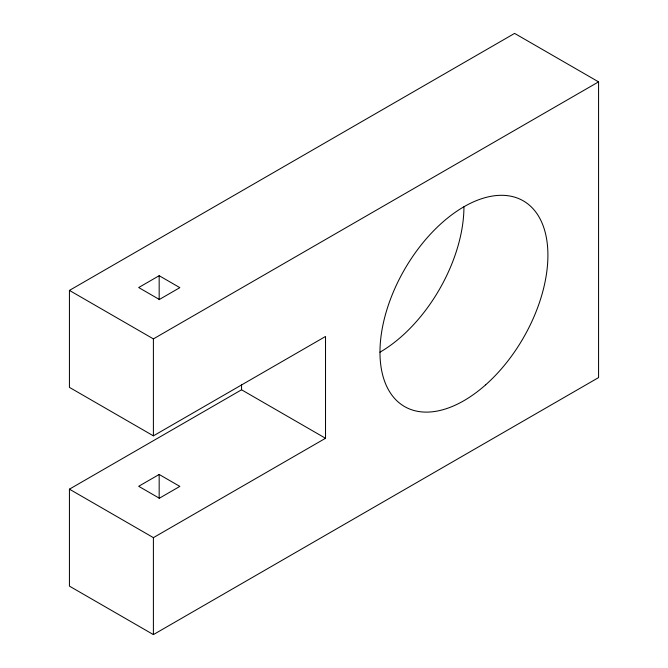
<?xml version="1.0" encoding="UTF-8"?>
<svg xmlns="http://www.w3.org/2000/svg" width="668" height="668" viewBox="0 0 668 668"><rect width="100%" height="100%" fill="white"/><g stroke="black" fill="none" stroke-linecap="round" stroke-linejoin="round"><path stroke-width="1" d="M69.43 290.413L514.602 33.4L598.57 81.872L598.57 377.587L153.398 634.6L69.43 586.128L69.43 489.168L241.557 389.795L325.525 438.275L325.525 336.472L153.398 435.845L69.43 387.373L69.43 290.413L153.398 338.893L598.57 81.872M159.168 275.709L138.677 287.541L159.351 299.481L179.842 287.649L159.168 275.709L159.168 299.69M159.168 474.464L138.677 486.296L159.351 498.228L179.842 486.404L159.168 474.464L159.168 498.278M69.43 489.168L153.398 537.648L325.525 438.275M241.557 384.601L241.557 389.795M153.398 338.893L153.398 435.845M153.398 537.648L153.398 634.6M463.943 206.754A118.745 68.553 -60 0 1 379.975 352.186M485.678 384.81A118.745 68.553 -60 0 0 523.311 200.868A118.745 68.553 -60 0 0 382.839 325.433A118.745 68.553 -60 0 0 485.678 384.81"/></g></svg>
